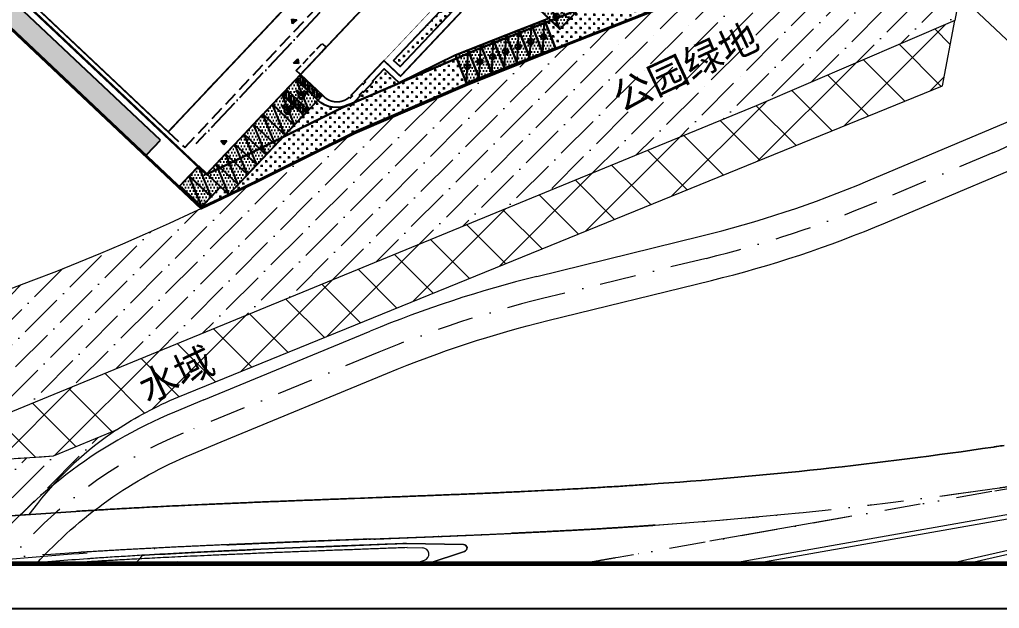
# Model space of a CAD drawing. Header units: millimetres. Extents: x 684647 to 685648, y 2545150 to 2545598.
# Drawn here: x 685314.9 to 685487.2, y 2545150.1 to 2545253.7 of the extents above; entities that cross this region are included whole.
import ezdxf

# ---------------------------------------------------------------- set-up
doc = ezdxf.new("R2010")
doc.units = ezdxf.units.MM
for name, pattern in [('DASH', [0.35, 0.25, -0.1]), ('DASHDOT', [25.4, 12.7, -6.35, 0, -6.35]), ('DASHED', [0.75, 0.5, -0.25]), ('DOTE', [2.42, 2, -0.2, 0.02, -0.2])]:
    doc.linetypes.add(name, pattern=pattern)
for name, color, linetype in [('00用地界线', 1, 'Continuous'), ('1绿地填充', 116, 'Continuous'), ('A-DIM-SYMB', 3, 'Continuous'), ('AXIS', 6, 'Continuous'), ('cdz', 241, 'Continuous'), ('k-绿地填充', 118, 'Continuous'), ('PLAN_道路', 40, 'Continuous'), ('PUB_TITLE', 4, 'Continuous'), ('T1-图例$0$A-Car-Stnd', 155, 'Continuous'), ('T1-图例$0$A-Stnd', 7, 'Continuous'), ('建筑', 4, 'Continuous'), ('建筑物', 4, 'Continuous'), ('车位', 8, 'Continuous'), ('道路中心线', 1, 'DOTE')]:
    doc.layers.add(name, color=color, linetype=linetype)
for name, color, linetype, lineweight in [('JT-道路中线', 7, 'DASHDOT', 5), ('JT-道路名称-BZ', 7, 'Continuous', 5), ('JT-道路红线', 7, 'Continuous', 5), ('YD-G1-TC', 90, 'Continuous', 5)]:
    doc.layers.add(name, color=color, linetype=linetype, lineweight=lineweight)
doc.layers.add('YD-E1-TC', color=141, linetype='Continuous', lineweight=5, true_color=0xb3ecff)
doc.styles.get("Standard").update_dxf_attribs({"font": ''})
doc.styles.get('Standard').set_extended_font_data('SimSun')
pattern_1 = [(358.83492, (0, 0), (0.80972528417, 0.77744651853), [0.396875, -1.190625]), (88.83492, (0.1944, -0.2024), (-0.77744651853, 0.80972528417), [0.396875, -1.190625])]

# ---------------------------------------------------------------- blocks, each defined once
blk = doc.blocks.new('43TGTRHFD')
at = {"layer": '车位'}
blk.add_lwpolyline([(685418.35, 2545245.02), (685420.75, 2545245.02), (685420.75, 2545239.72), (685418.35, 2545239.72)], close=True, dxfattribs=at)
blk.add_lwpolyline([(685418.35, 2545239.72), (685420.75, 2545245.02)], dxfattribs=at)
blk = doc.blocks.new('111111')
at = {"layer": 'A-DIM-SYMB'}
h = blk.add_hatch(color=256, dxfattribs=at)
h.dxf.hatch_style = 1
h.paths.add_polyline_path([(691370.38, 2579484.49), (691370.93, 2579485.22), (691369.82, 2579485.22)])
for p, q in [((691369.82, 2579485.22), (691370.93, 2579485.22)), ((691370.38, 2579484.49), (691369.82, 2579485.22)), ((691370.93, 2579485.22), (691370.38, 2579484.49))]:
    blk.add_line(p, q, dxfattribs=at)
blk = doc.blocks.new('图框')
at = {"layer": 'PUB_TITLE', "color": 14}
blk.add_lwpolyline([(-2490, -114031), (123660, -114031), (123660, -24931), (-2490, -24931)], close=True, dxfattribs=at)
at = {"layer": 'PUB_TITLE', "color": 14, "const_width": 236}
blk.add_lwpolyline([(3409, -111671), (121299, -111671), (121299, -27291), (3409, -27291)], close=True, dxfattribs=at)
blk = doc.blocks.new('T1-图例$0$A$C6C161DE2')
at = {"layer": 'T1-图例$0$A-Car-Stnd'}
for points in [[(0, 5300), (0, 0), (2400, 0), (2400, 5300)], [(3600, 0), (2400, 0), (2400, 5300), (3600, 5300)], [(3450, 4033), (3450, 3472), (2550, 2572), (2550, 3133)], [(3450, 2911), (3450, 2350), (2550, 1450), (2550, 2011)]]:
    blk.add_lwpolyline(points, close=True, dxfattribs=at)
at = {"layer": 'T1-图例$0$A-Car-Stnd', "color": 1}
blk.add_lwpolyline([(2400, 5300), (0, 0)], dxfattribs=at)
for points in [[(971, 2668), (1029, 2644), (1637, 2644), (1912, 2124), (1953, 2086), (2011, 2080), (2084, 2115), (2113, 2164), (2110, 2225), (1889, 2812), (1854, 2861), (1819, 2882), (1242, 2879), (1218, 3060), (1535, 3066), (1570, 3109), (1555, 3156), (1544, 3176), (1532, 3197), (1186, 3197), (1137, 3430), (1102, 3482), (1041, 3520), (980, 3523), (892, 3497), (846, 3450), (834, 3415), (834, 3354), (945, 2711)], [(572, 2693), (609, 2827), (679, 2931), (752, 3001), (853, 3056), (827, 3173), (685, 3112), (563, 2987), (487, 2874), (444, 2691), (444, 2534), (496, 2376), (569, 2260), (700, 2135), (868, 2054), (1124, 2042), (1356, 2129), (1456, 2243), (1532, 2330), (1581, 2443), (1599, 2553), (1610, 2620), (1480, 2617), (1471, 2519), (1442, 2440), (1389, 2350), (1320, 2272), (1201, 2205), (1073, 2170), (932, 2182), (795, 2240), (714, 2292), (641, 2379), (589, 2473), (569, 2580)]]:
    blk.add_lwpolyline(points, close=True, dxfattribs=at)
at = {"layer": 'T1-图例$0$A-Car-Stnd'}
for points in [[(2550, 4817), (2550, 5150), (2883, 5150)], [(3444, 5150), (3450, 5150), (3450, 4595), (2550, 3695), (2550, 4256), (3444, 5150)], [(2883, 5150), (2550, 4817), (2550, 5150), (2883, 5150)], [(3450, 5107), (3450, 4636)], [(3450, 4033), (3450, 3693)], [(2550, 2793), (2550, 3133)], [(3450, 1227), (2550, 327), (2550, 888), (3450, 1788), (3450, 1227)], [(3450, 666), (3450, 150), (2934, 150), (3450, 666)]]:
    blk.add_lwpolyline(points, dxfattribs=at)
at = {"layer": 'T1-图例$0$A-Car-Stnd', "color": 1}
blk.add_circle((1038, 3709), 158, dxfattribs=at)
blk = doc.blocks.new('A$C5D0344E3')
at = {"layer": 'cdz'}
blk.add_lwpolyline([(0.1, 0.72), (-0.19, -0.15), (0.16, 0.09), (-0.02, -0.7), (0.3, 0.29), (-0.02, 0.12)], close=True, dxfattribs=at)
blk.add_circle((0, 0), 0.8, dxfattribs=at)
blk = doc.blocks.new('REGERGEGWWWW')
at = {"layer": 'AXIS', "linetype": 'DASHDOT', "lineweight": 20, "ltscale": 0.5}
for p, q in [((687796.31, 2545260.86), (687775.91, 2545252.25)), ((687745.9, 2545242.29), (687717.12, 2545235.21)), ((687688.35, 2545225.78), (687653.95, 2545211.53))]:
    blk.add_line(p, q, dxfattribs=at)
for centre, radius, start, end in [((687776.86, 2545306.92), 50, 292.8863, 315.2179), ((687698.13, 2545436.5), 200, 283.8189, 292.8863), ((687764.89, 2545041), 200, 103.8189, 112.501), ((687684.56, 2545137.62), 80, 112.501, 140.454)]:
    blk.add_arc(centre, radius, start, end, dxfattribs=at)
at = {"layer": 'JT-道路中线', "lineweight": 20, "ltscale": 0.5}
blk.add_line((687871.81, 2545214.58), (687730.45, 2545189.66), dxfattribs=at)
for points in [[(687842, 2545209.33), (687841.5, 2545209.24, -0.000063), (687837.76, 2545208.58, -0.000163), (687834.02, 2545207.92, -0.000263), (687830.28, 2545207.27, -0.000363), (687826.53, 2545206.62, -0.000463), (687822.79, 2545205.97, -0.000563), (687819.04, 2545205.34, -0.000663), (687815.29, 2545204.71, -0.000763), (687811.54, 2545204.1, -0.000863), (687807.79, 2545203.49, -0.000963), (687804.04, 2545202.9, -0.001063), (687800.28, 2545202.33, -0.000698), (687797.99, 2545201.99, -0.000158), (687797.49, 2545201.91)], [(687736.06, 2545195.27, -0.000158), (687735.56, 2545195.24, -0.000305), (687734.57, 2545195.17, -0.001163), (687730.58, 2545194.91, -0.001063), (687726.58, 2545194.67, -0.000963), (687722.59, 2545194.45, -0.000863), (687718.59, 2545194.24, -0.000763), (687714.6, 2545194.04, -0.000663), (687710.6, 2545193.85, -0.000563), (687706.61, 2545193.68, -0.000463), (687702.61, 2545193.51, -0.000363), (687698.61, 2545193.35, -0.000263), (687694.62, 2545193.19, -0.000163), (687690.62, 2545193.04, -0.000063), (687686.62, 2545192.89), (687686.12, 2545192.87)], [(687736.94, 2545195.34, -0.000158), (687736.44, 2545195.3, -0.000305), (687735.45, 2545195.23, -0.001163), (687731.45, 2545194.97, -0.001063), (687727.46, 2545194.72, -0.000963), (687723.47, 2545194.49, -0.000863), (687719.47, 2545194.28, -0.000763), (687715.48, 2545194.08, -0.000663), (687711.48, 2545193.89, -0.000563), (687707.49, 2545193.71, -0.000463), (687703.49, 2545193.53, -0.000363), (687699.49, 2545193.37, -0.000263), (687695.5, 2545193.21, -0.000163), (687691.5, 2545193.05, -0.000063), (687687.5, 2545192.89), (687687, 2545192.87)], [(687686.12, 2545192.87), (687685.62, 2545192.85, 0.000061), (687681.13, 2545192.68, 0.000161), (687676.63, 2545192.51, 0.000261), (687672.13, 2545192.33, 0.000361), (687667.64, 2545192.15, 0.000461), (687663.14, 2545191.96, 0.000561), (687658.65, 2545191.76, 0.000661), (687654.15, 2545191.55, 0.000761), (687649.66, 2545191.33, 0.000861), (687645.16, 2545191.09, 0.000961), (687640.67, 2545190.84, 0.001061), (687636.18, 2545190.57, 0.00003), (687636.06, 2545190.56, 0.000126), (687635.55, 2545190.53)], [(687730.45, 2545189.66), (687729.95, 2545189.58, 0.000073), (687727.79, 2545189.2, 0.000173), (687725.62, 2545188.81, 0.000184), (687724.16, 2545188.55, 0.000184)]]:
    blk.add_lwpolyline(points, format="xyb", dxfattribs=at)
for centre, radius, start, end in [((687680.9, 2545993.37), 800, 273.9539, 278.37964), ((687698.58, 2544192.51), 1000, 93.6137, 95.10217)]:
    blk.add_arc(centre, radius, start, end, dxfattribs=at)
at = {"layer": 'JT-道路红线', "linetype": 'ByBlock', "ltscale": 50}
for p, q in [((687800.71, 2545278.94), (687629.2, 2545440.97)), ((687774.35, 2545255.93), (687800.88, 2545267.13)), ((687716.16, 2545239.1), (687744.94, 2545246.18)), ((687657.59, 2545217.37), (687686.82, 2545229.47))]:
    blk.add_line(p, q, dxfattribs=at)
for points in [[(687628.16, 2545188.55, -0.111355), (687655.48, 2545207.83), (687660.66, 2545209.98), (687689.88, 2545222.08, -0.037901), (687718.07, 2545231.33), (687746.86, 2545238.41, 0.039585), (687777.47, 2545248.56), (687815.8, 2545264.75), (687871.81, 2545288.39)], [(687578.58, 2545192.59, -0.014088), (687635.1, 2545197.76, -0.000176), (687635.81, 2545197.81, -0.000352), (687637.26, 2545197.9, -0.000352), (687638.76, 2545197.99, -0.000352), (687640.31, 2545198.08, -0.000352), (687641.91, 2545198.17, -0.000352), (687643.58, 2545198.27, -0.000352), (687645.31, 2545198.36, -0.000352), (687647.11, 2545198.46, -0.000352), (687649.01, 2545198.56, -0.000352), (687651.01, 2545198.66, -0.000352), (687653.12, 2545198.76, -0.000352), (687655.39, 2545198.87, -0.000352), (687657.83, 2545198.98, -0.000352), (687660.51, 2545199.1, -0.000332), (687663.33, 2545199.22, -0.000293), (687666.15, 2545199.34, -0.000254), (687668.97, 2545199.46, -0.000215), (687671.78, 2545199.57, -0.000176), (687674.6, 2545199.68, -0.000137), (687677.41, 2545199.79, -0.000098), (687680.23, 2545199.9, -0.000059), (687683.04, 2545200.01, -0.00002), (687685.85, 2545200.11, 0.000024), (687688.63, 2545200.22, 0.000072), (687691.4, 2545200.32, 0.000121), (687694.17, 2545200.43, 0.000169), (687696.94, 2545200.54, 0.000217), (687699.71, 2545200.65, 0.000265), (687702.48, 2545200.76, 0.000313), (687705.25, 2545200.88, 0.000362), (687708.01, 2545200.99, 0.00041), (687710.77, 2545201.12, 0.000434), (687713.4, 2545201.24, 0.000434), (687715.79, 2545201.36, 0.000434), (687718, 2545201.47, 0.000434), (687720.07, 2545201.57, 0.000434), (687722.02, 2545201.68, 0.000434), (687723.87, 2545201.78, 0.000434), (687725.63, 2545201.88, 0.000434), (687727.32, 2545201.98, 0.000434), (687728.94, 2545202.08, 0.000434), (687730.5, 2545202.17, 0.000434), (687732, 2545202.27, 0.000434), (687733.46, 2545202.36, 0.000434), (687734.87, 2545202.46, 0.000217), (687735.56, 2545202.51, 0.019313), (687796.43, 2545209.08, 0.000196), (687797.05, 2545209.18, 0.000392), (687798.31, 2545209.36, 0.000392)], [(687657.59, 2545217.37), (687652.42, 2545215.22, 0.132411), (687617.77, 2545188.55, 0.132411)], [(687693.32, 2545191.39, -0.000068), (687691.74, 2545191.33, -0.000072), (687688.97, 2545191.22, -0.000024), (687686.19, 2545191.12, 0.00002), (687683.38, 2545191.01, 0.000059), (687680.57, 2545190.91, 0.000098), (687677.76, 2545190.8, 0.000137), (687674.95, 2545190.69, 0.000176), (687672.14, 2545190.58, 0.000215), (687669.33, 2545190.47, 0.000254), (687666.52, 2545190.35, 0.000293), (687663.72, 2545190.23, 0.000332), (687660.91, 2545190.11, 0.000352), (687658.24, 2545189.99, 0.000352), (687655.81, 2545189.88, 0.000352), (687653.56, 2545189.77, 0.000352), (687651.45, 2545189.67, 0.000352), (687649.47, 2545189.57, 0.000352), (687647.59, 2545189.47, 0.000352), (687645.79, 2545189.37, 0.000352), (687644.07, 2545189.28, 0.000352), (687642.42, 2545189.19, 0.000352), (687640.83, 2545189.1, 0.000352), (687639.3, 2545189.01, 0.000352), (687637.81, 2545188.92, 0.000352), (687636.37, 2545188.83, 0.000176), (687635.66, 2545188.78, 0.000889), (687632.12, 2545188.55, 0.000889)], [(687696.41, 2545189.19, 0.842285), (687696.09, 2545191.33)]]:
    blk.add_lwpolyline(points, format="xyb", dxfattribs=at)
for points in [[(687788.4, 2545188.55), (687871.81, 2545207.53)], [(687811.86, 2545198.68), (687754.38, 2545188.55)], [(687693.3, 2545191.39), (687696.09, 2545191.33)], [(687694.5, 2545188.55), (687696.41, 2545189.19)]]:
    blk.add_lwpolyline(points, dxfattribs=at)
for centre, radius, start, end in [((687698.13, 2545436.5), 196, 283.8189, 292.8863), ((687764.89, 2545041), 204, 103.8189, 112.501)]:
    blk.add_arc(centre, radius, start, end, dxfattribs=at)

msp = doc.modelspace()

# ---------------------------------------------------------------- hatches: boundary and pattern name
at = {"layer": '1绿地填充', "linetype": 'Continuous'}
h = msp.add_hatch(dxfattribs=at)
h.set_pattern_fill('CROSS', color=256, scale=0.5, angle=-1.1651)
h.set_pattern_definition(pattern_1)
edge = h.paths.add_edge_path()
edge.add_line((685339.7, 2545232.53), (685268.4, 2545299.77))
edge.add_line((685268.4, 2545299.77), (685312.66, 2545346.69))
edge.add_line((685312.66, 2545346.69), (685313.98, 2545345.44))
edge.add_line((685313.98, 2545345.44), (685347.06, 2545380.23))
edge.add_line((685347.06, 2545380.23), (685349.24, 2545378.17))
edge.add_arc((685350.62, 2545379.63), 2, 226.6757, 316.4498)
edge.add_line((685352.07, 2545378.25), (685352.5, 2545378.71))
edge.add_line((685352.5, 2545378.71), (685346.23, 2545384.44))
edge.add_line((685346.23, 2545384.44), (685345.14, 2545385.48))
edge.add_line((685345.14, 2545385.48), (685263.25, 2545299.33))
edge.add_line((685263.25, 2545299.33), (685266.81, 2545296.15))
edge.add_line((685266.81, 2545296.15), (685337.09, 2545229.76))
edge.add_line((685337.09, 2545229.76), (685337.3, 2545229.99))
edge.add_line((685337.3, 2545229.99), (685339.7, 2545232.53))
h = msp.add_hatch(dxfattribs=at)
h.set_pattern_fill('松散材料', color=256, scale=0.3)
h.set_pattern_definition([(0, (-1.4549, 1.3722), (0.28125, 0.5625), [0, -0.5625])])
h.paths.add_polyline_path([(685446.76, 2545283.38), (685421.24, 2545256.32), (685420.41, 2545255.44), (685416.56, 2545259.08), (685409.97, 2545252.1), (685406.12, 2545255.73), (685439.05, 2545290.65)])
h = msp.add_hatch(dxfattribs=at)
h.set_pattern_fill('CROSS', color=256, scale=0.5, angle=-1.1651)
h.set_pattern_definition(pattern_1)
h.paths.add_polyline_path([(685409.23, 2545248.56), (685448.15, 2545263.86), (685437.78, 2545273.85), (685420.41, 2545255.44), (685416.56, 2545259.08), (685409.97, 2545252.1), (685408.01, 2545253.95), (685407.22, 2545253.66)])
h = msp.add_hatch(dxfattribs=at)
h.set_pattern_fill('CROSS', color=256, scale=0.5, angle=-1.1651)
h.set_pattern_definition(pattern_1)
h.paths.add_polyline_path([(685380.71, 2545246.57), (685389.93, 2545256.36), (685391.1, 2545255.26), (685381.87, 2545245.47)])
h = msp.add_hatch(dxfattribs=at)
h.set_pattern_fill('松散材料', color=256, scale=0.3)
h.set_pattern_definition([(0, (-0.74453, -0.2927), (0.28125, 0.5625), [0, -0.5625])])
h.paths.add_polyline_path([(685407.22, 2545253.66), (685391.59, 2545247.51), (685393.64, 2545242.3), (685409.23, 2545248.56)])
h = msp.add_hatch(dxfattribs=at)
h.set_pattern_fill('CROSS', color=256, scale=0.5, angle=-1.1651)
h.set_pattern_definition(pattern_1)
edge = h.paths.add_edge_path()
edge.add_arc((685370.63, 2545243.04), 4.77, 226.7499, 297.4049)
edge.add_line((685372.83, 2545238.81), (685373.12, 2545238.53))
edge.add_line((685373.12, 2545238.53), (685374.84, 2545240.35))
edge.add_line((685374.84, 2545240.35), (685374.69, 2545240.49))
edge.add_line((685374.69, 2545240.49), (685375.28, 2545241.11))
edge.add_line((685375.28, 2545241.11), (685375.42, 2545240.97))
edge.add_line((685375.42, 2545240.97), (685377.14, 2545242.79))
edge.add_line((685377.14, 2545242.79), (685376.99, 2545242.92))
edge.add_line((685376.99, 2545242.92), (685379.05, 2545245.11))
edge.add_line((685379.05, 2545245.11), (685381.69, 2545242.62))
edge.add_line((685381.69, 2545242.62), (685391.59, 2545247.51))
edge.add_line((685391.59, 2545247.51), (685393.65, 2545242.28))
edge.add_line((685393.65, 2545242.28), (685373.84, 2545233.74))
edge.add_line((685373.84, 2545233.74), (685356.67, 2545225.21))
edge.add_line((685356.67, 2545225.21), (685351.78, 2545222.86))
edge.add_line((685351.78, 2545222.86), (685351.72, 2545222.98))
edge.add_line((685351.72, 2545222.98), (685367.36, 2545239.57))
h = msp.add_hatch(dxfattribs=at)
h.set_pattern_fill('松散材料', color=256, scale=0.3)
h.set_pattern_definition([(0, (0, 0), (0.28125, 0.5625), [0, -0.5625])])
h.paths.add_polyline_path([(685368.19, 2545240.44), (685351.72, 2545222.98), (685350.28, 2545224.33), (685346.99, 2545220.84), (685343.14, 2545224.48), (685346.43, 2545227.97), (685347.87, 2545226.62), (685364.33, 2545244.08)])
h = msp.add_hatch(dxfattribs=at)
h.set_pattern_fill('CROSS', color=256, scale=0.5, angle=-1.1651)
h.set_pattern_definition(pattern_1)
h.paths.add_polyline_path([(685343.14, 2545224.48), (685342.92, 2545224.25), (685346.86, 2545220.53), (685351.78, 2545222.86), (685351.72, 2545222.98), (685350.28, 2545224.33), (685346.99, 2545220.84)])
at = {"layer": 'YD-E1-TC'}
h = msp.add_hatch(dxfattribs=at)
h.set_pattern_fill('ANSI37', color=256, scale=2)
edge = h.paths.add_edge_path()
edge.add_line((685477.23, 2545242.1), (685479.38, 2545253.61))
edge.add_line((685479.38, 2545253.61), (685444.44, 2545238.56))
edge.add_line((685444.44, 2545238.56), (685287.94, 2545174.24))
edge.add_ellipse((685388.33, 2544161.95), major_axis=(-1017.25, 0), ratio=1, start_angle=273.80196, end_angle=275.66385, ccw=False)
edge.add_line((685320.88, 2545176.97), (685331.97, 2545181.53))
edge.add_ellipse((685365.44, 2545131.73), major_axis=(-60, 0), ratio=1, start_angle=292.179, end_angle=303.9055, ccw=False)
edge.add_line((685342.79, 2545187.29), (685477.23, 2545242.1))
at = {"layer": 'YD-G1-TC'}
h = msp.add_hatch(dxfattribs=at)
h.set_pattern_fill('ANSI36', color=251, scale=2)
h.set_pattern_definition([(45, (0, 0), (1.6837980227, 6.1739260832), [7.9375, -1.5875, 0, -1.5875])])
h.paths.add_polyline_path([(685247.25, 2545183.54), (685247.25, 2545159.31), (685247.49, 2545159.34), (685248.08, 2545159.42), (685248.66, 2545159.5), (685249.24, 2545159.58), (685249.82, 2545159.66), (685250.4, 2545159.74), (685250.9, 2545159.8), (685251.39, 2545159.87), (685251.89, 2545159.94), (685252.39, 2545160), (685252.91, 2545160.07), (685253.44, 2545160.14), (685253.97, 2545160.21), (685254.49, 2545160.28), (685254.97, 2545160.35), (685256.11, 2545160.5), (685257.84, 2545160.72), (685259.33, 2545160.91), (685260.58, 2545161.07), (685261.79, 2545161.23), (685263, 2545161.38), (685264.24, 2545161.53), (685265.15, 2545161.65), (685265.68, 2545161.71), (685266.82, 2545161.85), (685268.16, 2545162.01), (685271.55, 2545162.41), (685274.89, 2545162.8), (685278.22, 2545163.17), (685281.56, 2545163.53), (685284.9, 2545163.88), (685288.24, 2545164.22), (685291.58, 2545164.55), (685294.92, 2545164.87), (685298.27, 2545165.17), (685301.61, 2545165.47), (685304.96, 2545165.75), (685308.3, 2545166.02), (685311.65, 2545166.28), (685315, 2545166.53), (685315.02, 2545166.54), (685315.05, 2545166.54), (685315.07, 2545166.54), (685315.1, 2545166.54), (685315.12, 2545166.54), (685315.15, 2545166.54), (685315.17, 2545166.55), (685315.2, 2545166.55), (685315.22, 2545166.55), (685315.25, 2545166.55), (685315.27, 2545166.55), (685315.29, 2545166.56), (685315.32, 2545166.56), (685315.34, 2545166.56), (685315.37, 2545166.56), (685315.39, 2545166.56), (685315.42, 2545166.56), (685315.44, 2545166.57), (685315.47, 2545166.57), (685315.49, 2545166.57), (685315.52, 2545166.57), (685315.54, 2545166.57), (685315.57, 2545166.58), (685315.59, 2545166.58), (685315.62, 2545166.58), (685315.64, 2545166.58), (685315.67, 2545166.58), (685315.69, 2545166.58), (685315.72, 2545166.59), (685315.74, 2545166.59), (685315.77, 2545166.59), (685315.79, 2545166.59), (685315.82, 2545166.59), (685315.84, 2545166.6), (685315.87, 2545166.6), (685315.89, 2545166.6), (685315.92, 2545166.6), (685315.94, 2545166.6), (685315.97, 2545166.6), (685315.99, 2545166.61), (685316.02, 2545166.61), (685316.04, 2545166.61), (685316.07, 2545166.61), (685316.09, 2545166.61), (685316.12, 2545166.61), (685316.14, 2545166.62), (685316.17, 2545166.62), (685316.19, 2545166.62), (685316.22, 2545166.62), (685316.24, 2545166.62), (685316.26, 2545166.63), (685316.29, 2545166.63), (685316.31, 2545166.63), (685316.34, 2545166.63), (685316.36, 2545166.63), (685316.39, 2545166.63), (685316.41, 2545166.64), (685316.44, 2545166.64), (685316.46, 2545166.64), (685316.49, 2545166.64), (685316.51, 2545166.64), (685316.54, 2545166.65), (685316.56, 2545166.65), (685316.59, 2545166.65), (685318.08, 2545168.57), (685318.26, 2545168.8), (685318.45, 2545169.04), (685318.63, 2545169.27), (685318.82, 2545169.5), (685319.01, 2545169.73), (685319.2, 2545169.96), (685319.39, 2545170.19), (685319.58, 2545170.42), (685319.77, 2545170.65), (685319.97, 2545170.87), (685320.16, 2545171.1), (685320.36, 2545171.32), (685320.56, 2545171.55), (685320.75, 2545171.77), (685320.95, 2545171.99), (685321.15, 2545172.21), (685321.36, 2545172.43), (685321.56, 2545172.65), (685321.76, 2545172.87), (685321.97, 2545173.08), (685322.17, 2545173.3), (685322.38, 2545173.51), (685322.59, 2545173.73), (685322.8, 2545173.94), (685323.01, 2545174.15), (685323.22, 2545174.36), (685323.43, 2545174.57), (685323.65, 2545174.78), (685323.86, 2545174.98), (685324.07, 2545175.19), (685324.29, 2545175.4), (685324.51, 2545175.6), (685324.73, 2545175.8), (685324.95, 2545176), (685325.17, 2545176.2), (685325.39, 2545176.4), (685325.61, 2545176.6), (685325.83, 2545176.8), (685326.06, 2545177), (685326.28, 2545177.19), (685326.51, 2545177.38), (685326.74, 2545177.58), (685326.97, 2545177.77), (685327.2, 2545177.96), (685327.43, 2545178.15), (685327.66, 2545178.34), (685327.89, 2545178.52), (685328.12, 2545178.71), (685328.36, 2545178.9), (685328.59, 2545179.08), (685328.83, 2545179.26), (685329.06, 2545179.44), (685329.3, 2545179.62), (685329.54, 2545179.8), (685329.78, 2545179.98), (685330.02, 2545180.16), (685330.26, 2545180.33), (685330.5, 2545180.51), (685330.74, 2545180.68), (685330.99, 2545180.85), (685331.23, 2545181.02), (685331.48, 2545181.19), (685331.72, 2545181.36), (685331.97, 2545181.53), (685320.88, 2545176.97), (685317.58, 2545176.74), (685314.29, 2545176.51), (685310.99, 2545176.26), (685307.69, 2545176.01), (685304.4, 2545175.74), (685301.11, 2545175.46), (685297.81, 2545175.17), (685294.52, 2545174.87), (685291.23, 2545174.56), (685287.94, 2545174.24), (685444.44, 2545238.56), (685479.38, 2545253.61), (685480.22, 2545258.06), (685466.46, 2545271.06), (685397.75, 2545244.04), (685373.84, 2545233.74), (685356.67, 2545225.21), (685354.39, 2545224.11), (685349.98, 2545222), (685345.59, 2545219.93), (685341.28, 2545217.93), (685337.11, 2545216.04), (685333.11, 2545214.28), (685329.22, 2545212.63), (685325.36, 2545211.05), (685321.47, 2545209.5), (685317.46, 2545207.95), (685313.26, 2545206.35), (685308.8, 2545204.67), (685277.02, 2545192.76), (685272.07, 2545190.9), (685267.63, 2545189.24), (685263.85, 2545187.83), (685260.88, 2545186.73)])

# ---------------------------------------------------------------- linework, layer by layer
at = {"color": 1, "linetype": 'DOTE', "ltscale": 3, "const_width": 0.4}
msp.add_lwpolyline([(685466.46, 2545271.06), (685345.14, 2545385.48), (685263.25, 2545299.33), (685266.81, 2545296.15), (685346.86, 2545220.53), (685349.98, 2545222), (685354.39, 2545224.11), (685356.67, 2545225.21), (685373.84, 2545233.74), (685397.75, 2545244.04)], close=True, dxfattribs=at)
for points in [[(685266.93, 2545296.28), (685346.89, 2545220.74), (685349.9, 2545222.16), (685354.31, 2545224.28), (685356.59, 2545225.37), (685373.77, 2545233.91), (685397.67, 2545244.21), (685373.77, 2545233.91), (685397.67, 2545244.21), (685466.13, 2545271.12)], [(685466.46, 2545271.06), (685397.74, 2545244.04), (685373.84, 2545233.74), (685356.66, 2545225.21), (685354.39, 2545224.11), (685349.97, 2545222), (685346.86, 2545220.53), (685266.81, 2545296.15)], [(685406.12, 2545255.73), (685407.76, 2545257.48), (685411.62, 2545253.84), (685409.97, 2545252.1), (685406.12, 2545255.73)]]:
    msp.add_lwpolyline(points)
for points in [[(685407.22, 2545253.66), (685404.99, 2545252.78), (685406.93, 2545247.85), (685409.16, 2545248.72), (685407.22, 2545253.66)], [(685402.76, 2545251.9), (685400.52, 2545251.02), (685402.46, 2545246.09), (685404.7, 2545246.97), (685402.76, 2545251.9)], [(685404.99, 2545252.78), (685402.76, 2545251.9), (685404.7, 2545246.97), (685406.93, 2545247.85), (685404.99, 2545252.78)], [(685398.29, 2545250.14), (685396.06, 2545249.27), (685397.99, 2545244.33), (685400.23, 2545245.21), (685398.29, 2545250.14)], [(685400.52, 2545251.02), (685398.29, 2545250.14), (685400.23, 2545245.21), (685402.46, 2545246.09), (685400.52, 2545251.02)], [(685393.82, 2545248.39), (685391.59, 2545247.51), (685393.53, 2545242.58), (685395.76, 2545243.46), (685393.82, 2545248.39)], [(685396.06, 2545249.27), (685393.82, 2545248.39), (685395.76, 2545243.46), (685397.99, 2545244.33), (685396.06, 2545249.27)], [(685361.86, 2545241.46), (685365.72, 2545237.82), (685367.36, 2545239.57), (685363.51, 2545243.2)], [(685361.04, 2545240.58), (685364.89, 2545236.95), (685363.25, 2545235.2), (685359.39, 2545238.84)], [(685359.39, 2545238.84), (685357.75, 2545237.09), (685361.6, 2545233.46), (685363.25, 2545235.2), (685359.39, 2545238.84)], [(685357.75, 2545237.09), (685356.1, 2545235.35), (685359.95, 2545231.71), (685361.6, 2545233.46), (685357.75, 2545237.09)], [(685356.1, 2545235.35), (685354.45, 2545233.6), (685358.31, 2545229.96), (685359.95, 2545231.71), (685356.1, 2545235.35)], [(685354.45, 2545233.6), (685352.81, 2545231.85), (685356.66, 2545228.22), (685358.31, 2545229.96), (685354.45, 2545233.6)], [(685352.81, 2545231.85), (685351.16, 2545230.11), (685355.01, 2545226.47), (685356.66, 2545228.22), (685352.81, 2545231.85)], [(685351.16, 2545230.11), (685349.51, 2545228.36), (685353.37, 2545224.73), (685355.01, 2545226.47), (685351.16, 2545230.11)], [(685346.43, 2545227.97), (685344.78, 2545226.23), (685348.64, 2545222.59), (685350.28, 2545224.33), (685346.43, 2545227.97)], [(685349.51, 2545228.36), (685347.87, 2545226.62), (685351.72, 2545222.98), (685353.37, 2545224.73), (685349.51, 2545228.36)], [(685344.78, 2545226.23), (685343.14, 2545224.48), (685346.99, 2545220.84), (685348.64, 2545222.59), (685344.78, 2545226.23)]]:
    msp.add_lwpolyline(points, close=True)
at = {"layer": '00用地界线', "color": 6, "linetype": 'DASHED', "ltscale": 5, "const_width": 0.4}
msp.add_lwpolyline([(685457.29, 2545272.83), (685345.33, 2545378.42), (685270.42, 2545299.62), (685347.81, 2545226.51), (685347.83, 2545226.52), (685352.23, 2545228.62), (685354.47, 2545229.7), (685371.74, 2545238.28), (685395.84, 2545248.67)], close=True, dxfattribs=at)
at = {"layer": '1绿地填充', "linetype": 'Continuous'}
msp.add_line((685348.31, 2545221.22), (685348.31, 2545221.22), dxfattribs=at)
for points in [[(685339.7, 2545232.53), (685268.4, 2545299.77), (685312.66, 2545346.69), (685313.98, 2545345.44), (685347.06, 2545380.23), (685347.06, 2545380.23), (685349.24, 2545378.17, 0.413059), (685352.07, 2545378.25), (685352.5, 2545378.71), (685346.23, 2545384.44), (685345.14, 2545385.48), (685263.25, 2545299.33), (685263.25, 2545299.33), (685266.81, 2545296.15), (685337.09, 2545229.76), (685337.3, 2545229.99), (685337.3, 2545229.99), (685337.3, 2545229.99)], [(685391.59, 2545247.51), (685381.69, 2545242.62), (685379.05, 2545245.11), (685376.99, 2545242.92), (685377.14, 2545242.79), (685375.42, 2545240.97), (685375.28, 2545241.11), (685374.69, 2545240.49), (685374.84, 2545240.35), (685373.12, 2545238.53), (685372.83, 2545238.81, -0.318444), (685367.36, 2545239.57), (685351.72, 2545222.98), (685351.78, 2545222.86), (685373.84, 2545233.74), (685393.65, 2545242.28)]]:
    msp.add_lwpolyline(points, format="xyb", close=True, dxfattribs=at)
for points in [[(685409.23, 2545248.56), (685448.15, 2545263.86), (685437.78, 2545273.85), (685420.41, 2545255.44), (685416.56, 2545259.08), (685409.97, 2545252.1), (685408.01, 2545253.95), (685407.22, 2545253.66)], [(685380.71, 2545246.57), (685389.93, 2545256.36), (685391.1, 2545255.26), (685381.87, 2545245.47)], [(685343.14, 2545224.48), (685342.92, 2545224.25), (685346.86, 2545220.53), (685351.78, 2545222.86), (685351.72, 2545222.98), (685350.28, 2545224.33), (685346.99, 2545220.84)]]:
    msp.add_lwpolyline(points, close=True, dxfattribs=at)
msp.add_lwpolyline([(685407.26, 2545253.16), (685406.67, 2545252.92)], dxfattribs=at)
at = {"layer": 'JT-道路中线', "color": 1, "ltscale": 2, "flags": 128}
msp.add_lwpolyline([(685561.56, 2545184.02), (685420.2, 2545159.1)], dxfattribs=at)
for points in [[(685426.69, 2545164.78, 0.019038), (685487.24, 2545171.35)], [(685426.69, 2545164.78, -0.000158), (685426.19, 2545164.74, -0.000305), (685425.2, 2545164.67, -0.001162), (685421.2, 2545164.41, -0.001063), (685417.21, 2545164.16, -0.000963), (685413.22, 2545163.93, -0.000862), (685409.22, 2545163.72, -0.000763), (685405.23, 2545163.52, -0.000663), (685401.23, 2545163.33, -0.000562), (685397.24, 2545163.15, -0.000463), (685393.24, 2545162.97, -0.000362), (685389.25, 2545162.81, -0.000262), (685385.25, 2545162.65, -0.000162), (685381.25, 2545162.49, -0.000063), (685377.26, 2545162.33), (685376.76, 2545162.31)], [(685376.76, 2545162.31), (685376.26, 2545162.29, 0.000063), (685372.26, 2545162.14, 0.000162), (685368.26, 2545161.98, 0.000262), (685364.27, 2545161.82, 0.000362), (685360.27, 2545161.65, 0.000463), (685356.27, 2545161.48, 0.000562), (685352.28, 2545161.3, 0.000663), (685348.28, 2545161.11, 0.000763), (685344.29, 2545160.91, 0.000862), (685340.29, 2545160.69, 0.000963), (685336.3, 2545160.46, 0.001063), (685332.31, 2545160.22, 0.001162), (685328.31, 2545159.95, 0.000305), (685327.32, 2545159.89, 0.000158), (685326.82, 2545159.85)], [(685326.82, 2545159.85, 0.006925), (685304.74, 2545157.99, 0.006925)], [(685420.2, 2545159.1), (685419.71, 2545159.02, 0.000073), (685417.54, 2545158.64, 0.000173), (685415.37, 2545158.25, 0.000185), (685413.9, 2545157.99, 0.000185)]]:
    msp.add_lwpolyline(points, format="xyb", dxfattribs=at)
at = {"layer": 'JT-道路红线'}
for points in [[(685561.56, 2545191.38, -0.000012), (685525.55, 2545185.04, -0.000109)], [(685488.06, 2545178.8, -0.000392), (685486.8, 2545178.62, -0.000196), (685486.18, 2545178.52, -0.019313), (685425.31, 2545171.95, -0.000217), (685424.62, 2545171.9, -0.000434), (685423.21, 2545171.8, -0.000434), (685421.75, 2545171.71, -0.000434), (685420.25, 2545171.61, -0.000434), (685418.69, 2545171.52, -0.000434), (685417.07, 2545171.42, -0.000434), (685415.38, 2545171.32, -0.000434), (685413.62, 2545171.22, -0.000434), (685411.77, 2545171.12, -0.000434), (685409.82, 2545171.01, -0.000434), (685407.75, 2545170.91, -0.000434), (685405.54, 2545170.8, -0.000434), (685403.15, 2545170.68, -0.000434), (685400.52, 2545170.56, -0.00041), (685397.76, 2545170.43, -0.000362), (685395, 2545170.31, -0.000313), (685392.23, 2545170.2, -0.000265), (685389.46, 2545170.09, -0.000217), (685386.69, 2545169.98, -0.000169), (685383.92, 2545169.87, -0.000121), (685381.15, 2545169.76, 0.000059), (685369.98, 2545169.34, 0.000098), (685367.16, 2545169.23, 0.000137), (685364.35, 2545169.12, 0.000176), (685361.53, 2545169.01, 0.000215), (685358.72, 2545168.9, 0.000254), (685355.9, 2545168.78, 0.000293), (685353.08, 2545168.66, 0.000332), (685350.26, 2545168.54, 0.000352), (685347.58, 2545168.42, 0.000352), (685345.14, 2545168.31, 0.000352), (685342.87, 2545168.2, 0.000352), (685340.76, 2545168.1, 0.000352), (685338.76, 2545168, 0.000352), (685336.86, 2545167.9, 0.000352), (685335.06, 2545167.8, 0.000352), (685333.33, 2545167.71, 0.000352), (685331.66, 2545167.61, 0.000352), (685330.06, 2545167.52, 0.000352), (685328.51, 2545167.43, 0.000352), (685327.01, 2545167.34, 0.000352), (685325.56, 2545167.25, 0.000176), (685324.85, 2545167.2, 0.014088), (685268.34, 2545162.03, 0.000176)], [(685386.6, 2545157.99), (685393.15, 2545160.17, 0.922613), (685393, 2545161.36), (685382.99, 2545161.56, -0.000028), (685382.35, 2545161.53, -0.000072), (685379.57, 2545161.42, -0.000024), (685376.79, 2545161.31, 0.000024), (685374.02, 2545161.21, 0.000072), (685371.24, 2545161.1, 0.000121), (685368.47, 2545160.99, 0.000169), (685365.69, 2545160.88, 0.000217), (685362.92, 2545160.76, 0.000265), (685360.14, 2545160.65, 0.000313), (685357.37, 2545160.53, 0.000362), (685354.6, 2545160.4, 0.00041), (685351.82, 2545160.28, 0.000434), (685349.19, 2545160.15, 0.000434), (685346.79, 2545160.03, 0.000434), (685344.56, 2545159.92, 0.000434), (685342.48, 2545159.81, 0.000434), (685340.52, 2545159.7, 0.000434), (685338.66, 2545159.6, 0.000434), (685336.89, 2545159.5, 0.000434), (685335.19, 2545159.39, 0.000434), (685333.56, 2545159.29, 0.000434), (685331.99, 2545159.2, 0.000434), (685330.48, 2545159.1, 0.000434), (685329.01, 2545159, 0.000434), (685327.59, 2545158.9, 0.000217), (685326.89, 2545158.85, 0.003497), (685315.75, 2545157.99, 0.003497)], [(685335.27, 2545157.99, -0.012623), (685336.63, 2545159.48), (685336.89, 2545159.5), (685338.66, 2545159.6), (685340.52, 2545159.7), (685342.48, 2545159.81), (685344.56, 2545159.92), (685346.79, 2545160.03), (685349.19, 2545160.15), (685351.82, 2545160.28), (685354.6, 2545160.4), (685357.37, 2545160.53), (685360.14, 2545160.65), (685362.92, 2545160.76), (685365.69, 2545160.88), (685368.47, 2545160.99), (685371.24, 2545161.1), (685374.02, 2545161.21), (685379.57, 2545161.42), (685382.99, 2545161.56), (685393, 2545161.36, -0.922627), (685393.15, 2545160.17), (685386.6, 2545157.99)], [(685342.73, 2545158.36, 0.004013), (685342.31, 2545157.99, 0.004013)]]:
    msp.add_lwpolyline(points, format="xyb", dxfattribs=at)
for points in [[(685561.56, 2545176.2), (685481.53, 2545157.99)], [(685501.46, 2545168.86), (685439.81, 2545157.99)]]:
    msp.add_lwpolyline(points, dxfattribs=at)
at = {"layer": 'k-绿地填充', "color": 81, "flags": 128}
for points in [[(685446.76, 2545283.38), (685420.41, 2545255.44), (685420.41, 2545255.44), (685416.56, 2545259.08), (685409.97, 2545252.1), (685406.12, 2545255.73), (685439.05, 2545290.65)], [(685407.22, 2545253.66), (685391.59, 2545247.51), (685393.65, 2545242.28), (685409.23, 2545248.56), (685407.22, 2545253.66)], [(685368.19, 2545240.44), (685351.72, 2545222.98), (685350.28, 2545224.33), (685346.99, 2545220.84), (685343.14, 2545224.48), (685346.43, 2545227.97), (685347.87, 2545226.62), (685364.33, 2545244.08)]]:
    msp.add_lwpolyline(points, close=True, dxfattribs=at)
at = {"layer": 'YD-E1-TC'}
msp.add_lwpolyline([(685477.23, 2545242.1), (685479.38, 2545253.61), (685444.44, 2545238.56), (685287.94, 2545174.24, -0.008124), (685320.88, 2545176.97), (685331.97, 2545181.53, -0.051211), (685342.79, 2545187.29)], format="xyb", close=True, dxfattribs=at)
at = {"layer": 'YD-G1-TC'}
for points in [[(685247.25, 2545183.54), (685260.88, 2545186.73), (685263.85, 2545187.83), (685267.63, 2545189.24), (685272.07, 2545190.9), (685277.02, 2545192.76), (685308.8, 2545204.67), (685313.26, 2545206.35), (685317.46, 2545207.95), (685321.47, 2545209.5), (685325.36, 2545211.05), (685329.22, 2545212.63), (685333.11, 2545214.28), (685337.11, 2545216.04), (685341.28, 2545217.93), (685345.59, 2545219.93), (685346.86, 2545220.53), (685349.98, 2545222), (685354.39, 2545224.11), (685356.67, 2545225.21), (685373.84, 2545233.74), (685397.75, 2545244.04), (685466.46, 2545271.06)], [(685480.22, 2545258.06), (685479.38, 2545253.61), (685444.44, 2545238.56), (685287.94, 2545174.24)]]:
    msp.add_lwpolyline(points, dxfattribs=at)
msp.add_lwpolyline([(685314.29, 2545176.51), (685317.58, 2545176.74), (685320.88, 2545176.97), (685331.97, 2545181.53, 0.079654), (685318.08, 2545168.57), (685316.59, 2545166.65, 0.000396), (685315, 2545166.53), (685311.65, 2545166.28)], format="xyb", dxfattribs=at)
at = {"layer": '建筑', "const_width": 0.3}
msp.add_lwpolyline([(685272.69, 2545298.48), (685341.07, 2545233.99), (685378.12, 2545273.27), (685309.74, 2545337.77)], close=True, dxfattribs=at)
msp.add_lwpolyline([(685385.4, 2545266.41), (685394.85, 2545257.49), (685381.92, 2545243.78), (685379.01, 2545246.52), (685375.58, 2545242.88), (685375.72, 2545242.75), (685375.38, 2545242.38), (685375.24, 2545242.52), (685373.28, 2545240.45), (685373.43, 2545240.31), (685373.08, 2545239.95), (685372.94, 2545240.08), (685372.93, 2545240.09, -0.387902), (685368.48, 2545240.16), (685364.33, 2545244.08)], format="xyb", close=True, dxfattribs=at)
at = {"layer": '建筑'}
msp.add_lwpolyline([(685379.01, 2545246.52, 0.1, 0.1, 0), (685388.38, 2545256.45, 0.1, 0.1, 0), (685389.39, 2545255.49, 0.1, 0.1, 0), (685392.96, 2545259.27, 0, 0, 0)], format="xyseb", dxfattribs=at)
at = {"layer": '建筑物', "linetype": 'DASH', "ltscale": 10}
msp.add_lwpolyline([(685343.98, 2545231.24), (685343.98, 2545231.24), (685343.98, 2545231.24), (685343.98, 2545231.24), (685381.03, 2545270.53), (685378.12, 2545273.27), (685341.07, 2545233.99), (685341.07, 2545233.99), (685341.07, 2545233.99), (685341.07, 2545233.99), (685343.98, 2545231.24), (685343.98, 2545231.24)], close=True, dxfattribs=at)
at = {"layer": '建筑物', "linetype": 'DASH', "ltscale": 5}
msp.add_lwpolyline([(685363.6, 2545244.76), (685368.13, 2545249.56), (685368.86, 2545248.88), (685364.33, 2545244.08)], close=True, dxfattribs=at)
at = {"layer": '道路中心线', "linetype": 'DOTE', "ltscale": 3}
msp.add_line((685382.78, 2545270.92), (685345.94, 2545231.86), dxfattribs=at)

# ---------------------------------------------------------------- block references
at = {"xscale": 0.003333333, "yscale": 0.003333333, "zscale": 0.003333333}
msp.add_blockref('图框', (685235.89, 2545530.23), dxfattribs=at)
msp.add_blockref('REGERGEGWWWW', (-2310.25, -30.56))
for p, rotation in [((2066742.03, 300265.39), 46.67571079169093), ((978754.04, -74292.39), 21.46147902869366), ((978749.57, -74294.15), 21.46147902869366), ((978751.8, -74293.27), 21.46147902869366), ((978745.1, -74295.9), 21.46147902869366), ((978747.33, -74295.02), 21.46147902869366), ((978740.63, -74297.66), 21.46147902869366), ((978742.87, -74296.78), 21.46147902869366), ((2066693.66, 300246.75), 46.67571077331962), ((2066692.01, 300245), 46.67571077331962), ((2066690.37, 300243.26), 46.67571077331962), ((2066688.72, 300241.51), 46.67571077331962), ((2066687.07, 300239.76), 46.67571077331962), ((2066685.43, 300238.02), 46.67571077331962), ((2064792.78, 299075.34), 46.6275403398724), ((2066683.78, 300236.27), 46.67571077331962), ((2064791.13, 299073.6), 46.6275403398724)]:
    msp.add_blockref('43TGTRHFD', p, dxfattribs=dict(rotation=rotation))
at = {"layer": 'cdz'}
for p, xscale, yscale, zscale, rotation in [((685409.36, 2545254.33), 0.6, 0.6, 0.6, 44.59948511788682), ((685404.84, 2545249.87), 0.6000000000000001, 0.6000000000000001, 0.6000000000000001, 31.52567980092442), ((685407.11, 2545250.72), 0.6000000000000001, 0.6000000000000001, 0.6000000000000001, 31.52567980092442), ((685400.38, 2545248.12), 0.6000000000000001, 0.6000000000000001, 0.6000000000000001, 31.52567980092442), ((685402.61, 2545249), 0.6000000000000001, 0.6000000000000001, 0.6000000000000001, 31.52567980092442), ((685395.91, 2545246.36), 0.6000000000000001, 0.6000000000000001, 0.6000000000000001, 31.52567980092442), ((685398.14, 2545247.24), 0.6000000000000001, 0.6000000000000001, 0.6000000000000001, 31.52567980092442), ((685393.67, 2545245.48), 0.6000000000000001, 0.6000000000000001, 0.6000000000000001, 31.52567980092442)]:
    msp.add_blockref('A$C5D0344E3', p, dxfattribs=dict(at, xscale=xscale, yscale=yscale, zscale=zscale, rotation=rotation))
at = {"layer": 'PLAN_道路', "linetype": 'Continuous', "xscale": 0.9599999999999999, "yscale": 0.9599999999999999, "zscale": 0.9599999999999999}
for p, rotation in [((-539813.34, 4797263.78), 223.5519516722256), ((2012982.5, 352066.91), 46.19232283167505)]:
    msp.add_blockref('111111', p, dxfattribs=dict(at, rotation=rotation))
msp.add_blockref('111111', (21635.31, 68926.62), dxfattribs=at)
at = {"layer": 'T1-图例$0$A-Stnd', "xscale": 0.001, "yscale": 0.001, "zscale": 0.001, "rotation": 46.67571078596392}
for p in [(685365.72, 2545237.82), (685363.25, 2545235.2)]:
    msp.add_blockref('T1-图例$0$A$C6C161DE2', p, dxfattribs=at)

# ---------------------------------------------------------------- texts
at = {"layer": 'JT-道路名称-BZ', "linetype": 'Continuous'}
for s, p in [('公园绿地', (685420.71, 2545237.35)), ('水域', (685337.34, 2545186.16))]:
    msp.add_text(s, height=5, rotation=25, dxfattribs=at).set_placement(p)

doc.saveas('drawing.dxf')
